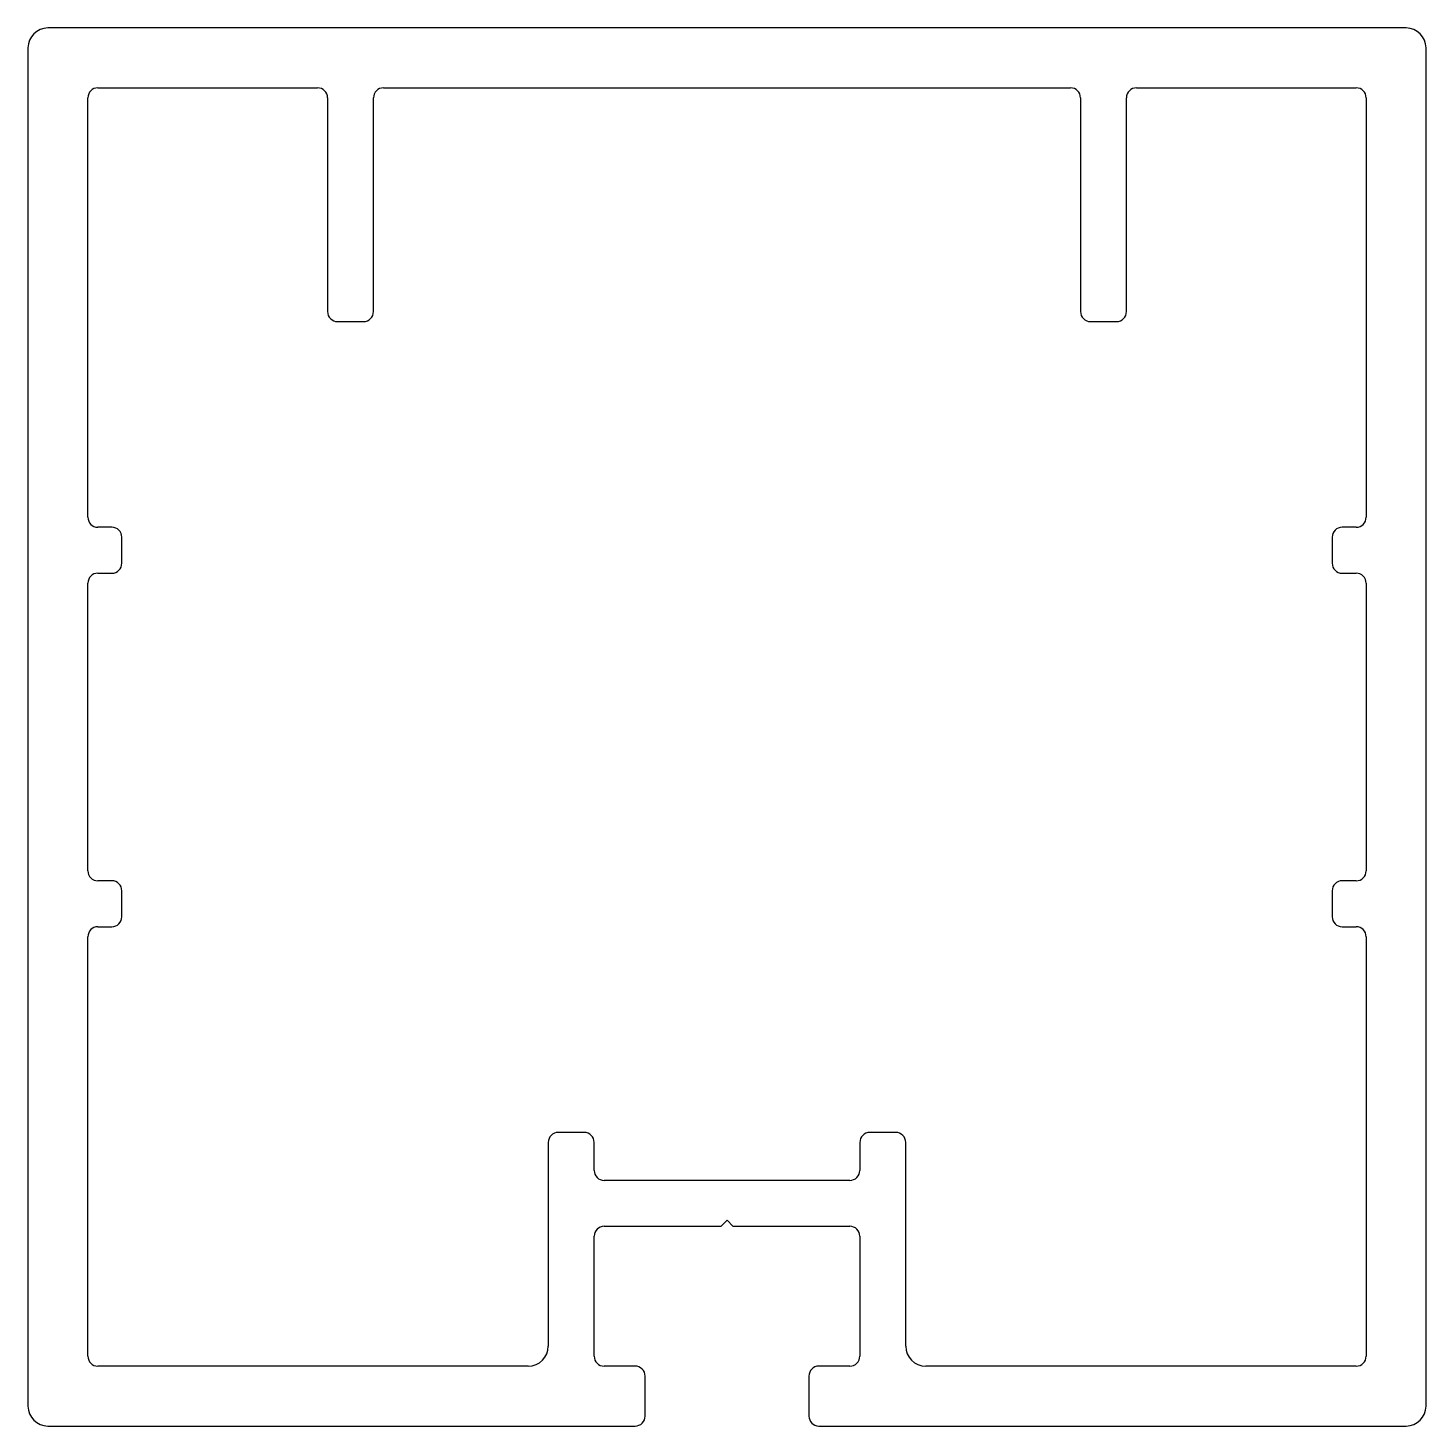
# Model space of a CAD drawing. Extents: x 1331.4 to 1401.4, y 1634.1 to 1704.1.
import ezdxf

# ---------------------------------------------------------------- set-up
doc = ezdxf.new("R2010")
doc.units = 0
doc.layers.get('0').update_dxf_attribs({"linetype": 'CONTINUOUS'})

msp = doc.modelspace()

# ---------------------------------------------------------------- linework, layer by layer
for p, q in [((1400.381, 1704.11), (1332.381, 1704.11)), ((1331.381, 1703.11), (1331.381, 1635.11)), ((1401.381, 1635.11), (1401.381, 1703.11)), ((1334.881, 1701.11), (1334.881, 1701.11)), ((1334.881, 1701.11), (1345.881, 1701.11)), ((1349.181, 1701.11), (1349.181, 1701.11)), ((1349.181, 1701.11), (1383.581, 1701.11)), ((1386.881, 1701.11), (1397.881, 1701.11)), ((1334.381, 1679.61), (1334.381, 1700.61)), ((1346.381, 1700.61), (1346.381, 1689.909)), ((1348.681, 1689.91), (1348.681, 1700.609)), ((1384.081, 1700.61), (1384.081, 1689.91)), ((1386.381, 1689.911), (1386.381, 1700.61)), ((1398.381, 1700.61), (1398.381, 1700.61)), ((1398.381, 1700.61), (1398.381, 1679.61)), ((1346.882, 1689.41), (1348.182, 1689.41)), ((1384.582, 1689.41), (1385.882, 1689.41)), ((1334.381, 1679.61), (1334.381, 1679.61)), ((1335.58, 1679.11), (1334.881, 1679.11)), ((1336.081, 1677.311), (1336.081, 1678.611)), ((1396.681, 1678.609), (1396.681, 1677.309)), ((1397.881, 1679.11), (1397.18, 1679.11)), ((1334.88, 1676.81), (1335.581, 1676.81)), ((1397.181, 1676.81), (1397.88, 1676.81)), ((1334.381, 1661.91), (1334.381, 1676.31)), ((1398.381, 1676.31), (1398.381, 1661.91)), ((1335.581, 1661.41), (1334.881, 1661.41)), ((1397.881, 1661.41), (1397.181, 1661.41)), ((1336.081, 1659.611), (1336.081, 1660.911)), ((1396.681, 1660.909), (1396.681, 1659.609)), ((1334.881, 1659.11), (1335.581, 1659.11)), ((1397.181, 1659.11), (1397.881, 1659.11)), ((1334.381, 1637.61), (1334.381, 1658.61)), ((1398.381, 1658.61), (1398.381, 1658.61)), ((1398.381, 1658.61), (1398.381, 1637.61)), ((1359.23, 1648.81), (1357.93, 1648.81)), ((1374.83, 1648.81), (1373.53, 1648.81)), ((1357.431, 1648.309), (1357.431, 1638.11)), ((1359.731, 1646.91), (1359.731, 1648.31)), ((1373.031, 1648.31), (1373.031, 1646.91)), ((1375.331, 1638.11), (1375.331, 1648.31)), ((1372.531, 1646.41), (1360.231, 1646.41)), ((1366.081, 1644.11), (1366.381, 1644.41)), ((1366.381, 1644.41), (1366.681, 1644.11)), ((1359.731, 1637.61), (1359.731, 1643.61)), ((1360.23, 1644.11), (1366.081, 1644.11)), ((1366.681, 1644.11), (1372.53, 1644.11)), ((1373.031, 1643.61), (1373.031, 1637.61)), ((1334.381, 1637.61), (1334.381, 1637.61)), ((1356.431, 1637.11), (1334.881, 1637.11)), ((1356.431, 1637.11), (1356.431, 1637.11)), ((1361.779, 1637.11), (1360.231, 1637.11)), ((1362.281, 1634.61), (1362.281, 1636.61)), ((1370.481, 1636.61), (1370.481, 1634.61)), ((1372.531, 1637.11), (1370.979, 1637.11)), ((1397.881, 1637.11), (1376.331, 1637.11)), ((1397.881, 1637.11), (1397.881, 1637.11)), ((1332.381, 1634.11), (1361.781, 1634.11)), ((1370.981, 1634.11), (1400.381, 1634.11))]:
    msp.add_line(p, q)
for centre, radius, start, end in [((1332.381, 1703.11), 1, 90, 180), ((1400.381, 1703.11), 1, 0, 90), ((1334.881, 1700.61), 0.5, 90, 180), ((1345.881, 1700.61), 0.5, 0, 89.99999), ((1349.181, 1700.61), 0.5, 90, 180.05902), ((1383.581, 1700.61), 0.5, 0.05902, 90), ((1386.881, 1700.61), 0.5, 90, 180), ((1397.881, 1700.61), 0.5, 0, 90), ((1346.881, 1689.91), 0.5, 180.07661, 270.10907), ((1348.181, 1689.91), 0.5, 270.10907, 360), ((1384.581, 1689.91), 0.5, 180, 270.10907), ((1385.881, 1689.91), 0.5, 270.10907, 0.07662), ((1334.881, 1679.61), 0.5, 180, 269.99998), ((1397.881, 1679.61), 0.5, 270, 360), ((1335.581, 1678.61), 0.5, 0.09467, 90.05417), ((1397.181, 1678.61), 0.5, 90.05417, 180.09466), ((1335.581, 1677.31), 0.5, 270, 0.09467), ((1397.181, 1677.31), 0.5, 180.09466, 270), ((1334.881, 1676.31), 0.5, 90.0234, 180), ((1397.881, 1676.31), 0.5, 360, 90.0234), ((1334.881, 1661.91), 0.5, 180, 270.02341), ((1397.881, 1661.91), 0.5, 270.02341, 0), ((1335.581, 1660.91), 0.5, 0.09467, 90), ((1397.181, 1660.91), 0.5, 90, 180.09466), ((1334.881, 1658.61), 0.5, 90, 180), ((1335.581, 1659.61), 0.5, 270.05418, 0.09467), ((1397.181, 1659.61), 0.5, 180.09466, 270.05418), ((1397.881, 1658.61), 0.5, 0, 89.99998), ((1357.931, 1648.31), 0.5, 90.10907, 180.06303), ((1359.231, 1648.31), 0.5, 0, 90.10907), ((1373.531, 1648.31), 0.5, 90.10907, 180), ((1374.831, 1648.31), 0.5, 0.06303, 90.10907), ((1360.231, 1646.91), 0.5, 180.03981, 270), ((1372.531, 1646.91), 0.5, 270, 0.03981), ((1360.231, 1643.61), 0.5, 90.06994, 180.03981), ((1372.531, 1643.61), 0.5, 0.03981, 90.06994), ((1356.431, 1638.11), 1, 270, 360), ((1376.331, 1638.11), 1, 180, 270), ((1334.881, 1637.61), 0.5, 180, 270), ((1360.231, 1637.61), 0.5, 180.03981, 269.99994), ((1372.531, 1637.61), 0.5, 270.00006, 0.03981), ((1397.881, 1637.61), 0.5, 270, 360), ((1361.781, 1636.61), 0.5, 0.01627, 90.14127), ((1370.981, 1636.61), 0.5, 90.14133, 180.01625), ((1332.381, 1635.11), 1, 180, 270), ((1361.781, 1634.61), 0.5, 270, 0.01627), ((1370.981, 1634.61), 0.5, 180.01625, 270), ((1400.381, 1635.11), 1, 270, 0)]:
    msp.add_arc(centre, radius, start, end)

doc.saveas('drawing.dxf')
